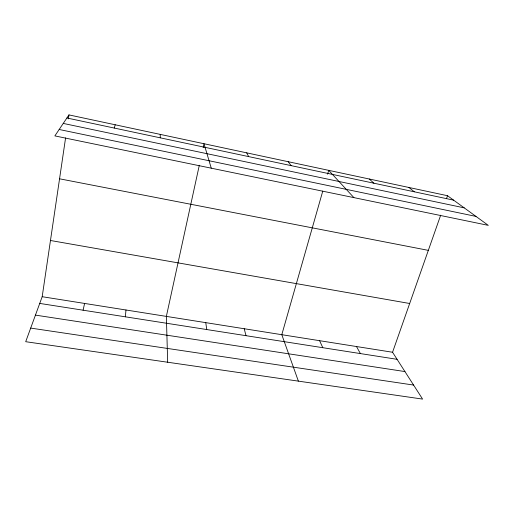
<?xml version="1.0" encoding="UTF-8"?>
<svg xmlns="http://www.w3.org/2000/svg" width="514" height="514" viewBox="0 0 514 514"><rect width="100%" height="100%" fill="white"/><g stroke="black" fill="none" stroke-linecap="round" stroke-linejoin="round"><path stroke-width="0.77" d="M125.339 316.81L125.981 309.993M42.187 296.713L392.555 352.251L422.585 399.095L25.7 341.701L42.187 296.713L65.586 137.874M68.381 118.869L68.966 114.905L447.521 195.718L488.3 225.363L54.863 135.902L68.966 114.905M199.316 165.251L166.356 316.393L167.686 362.235M203.171 147.576L204.007 143.734L211.26 168.181M83.082 310.199L84.604 303.44M322.773 191.086L281.8 334.691L298.377 381.131M327.591 174.188L328.69 170.352L353.902 197.62M114.243 128.057L115.213 124.78M392.555 352.251L440.678 215.193M446.467 198.712L447.521 195.718M30.686 328.093L413.59 385.063M35.447 315.114L404.942 371.571M39.732 303.421L397.084 359.318M50.468 240.494L409.671 303.498M59.553 178.801L428.329 250.363M59.174 129.483L475.99 216.413M63.248 123.418L464.226 207.862M66.891 117.995L453.611 200.145M408.926 187.475L414.278 191.793M369.328 179.026L373.903 183.215M288.206 161.711L291.11 165.624M356.504 346.532L360.391 353.574M246.662 152.838L248.673 156.609M319.599 340.686L322.798 347.695M244.227 328.735L245.994 335.681M205.761 322.638L206.756 329.545M160.207 134.385L160.291 137.836"/></g></svg>
